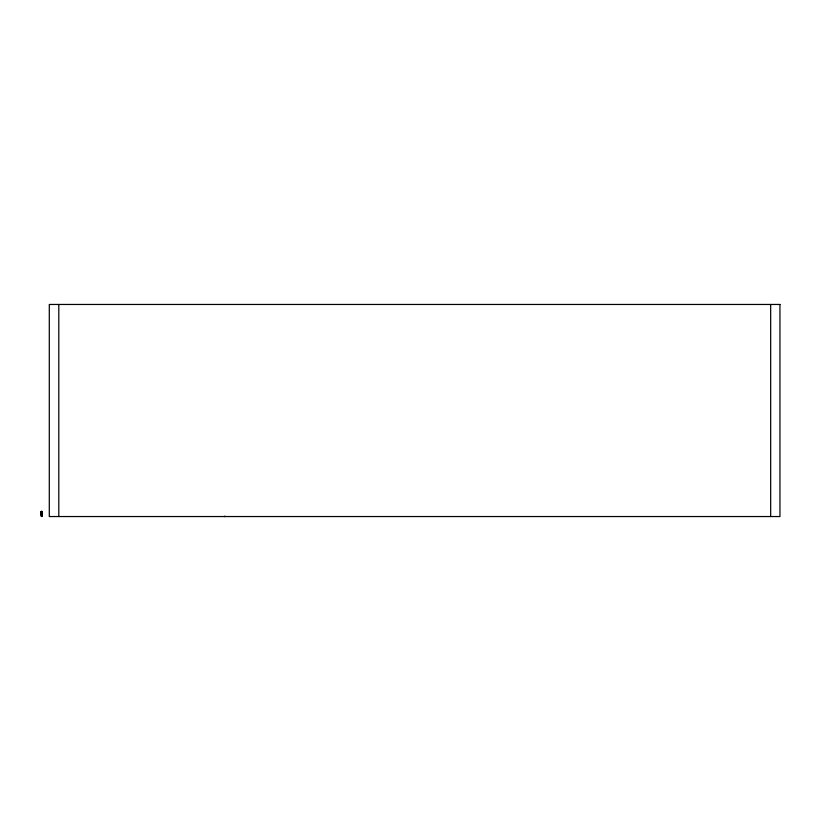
<?xml version="1.0" encoding="UTF-8"?>
<svg xmlns="http://www.w3.org/2000/svg" width="821" height="821" viewBox="0 0 821 821"><rect width="100%" height="100%" fill="white"/><g stroke="black" fill="none" stroke-linecap="round" stroke-linejoin="round"><path stroke-width="1.23" d="M41.204 511.504L41.922 511.329L41.707 516.532M224.533 516.296L225.221 516.419M41.399 516.45C44.837 509.954 38.484 509.338 41.707 516.512M41.307 516.368L41.214 511.555M770.673 304.458L770.673 516.542M225.221 516.542L224.492 516.542M58.804 304.458L58.804 516.542M41.563 511.904L41.563 516.081M779.95 304.458L49.291 304.458L49.291 516.542L779.95 516.542L779.95 304.458M42.261 511.904L41.461 511.904L41.461 516.081L42.261 516.081L42.261 511.904"/></g></svg>
